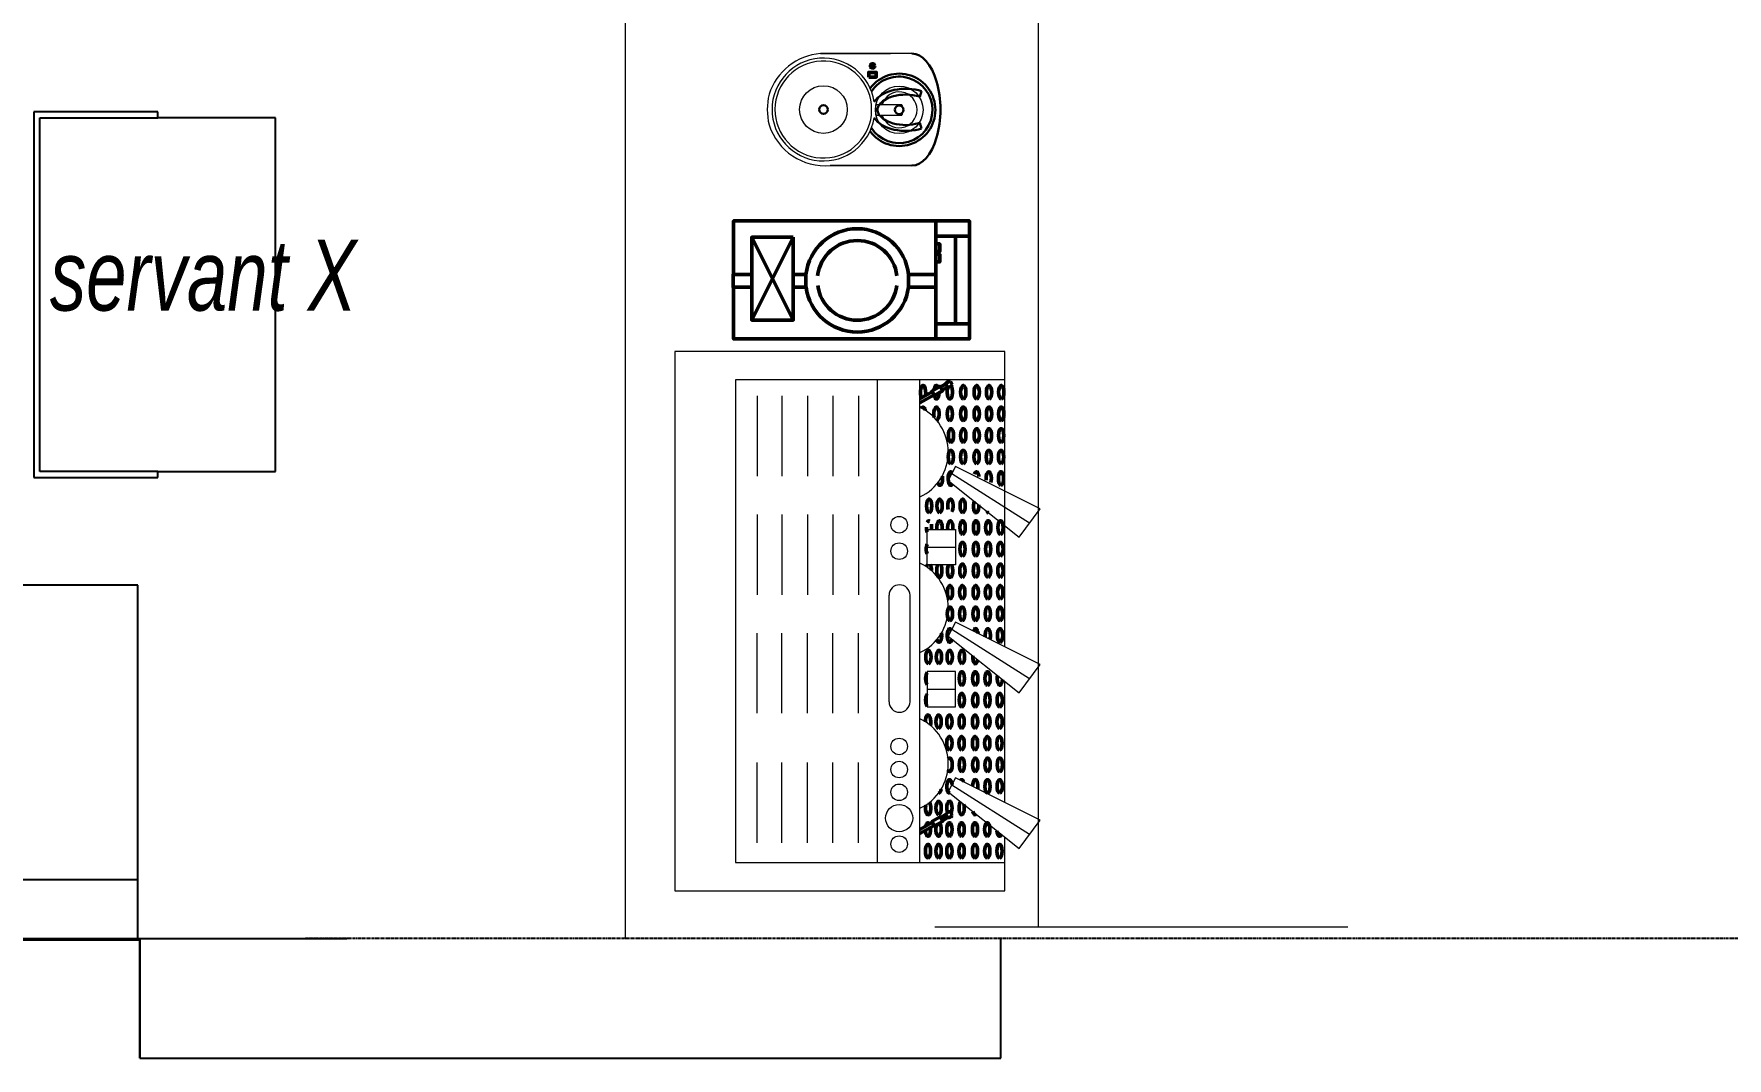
# Model space of a CAD drawing. Header units: inches. Extents: x 33469 to 138684, y -86444 to -29699.
# Drawn here: x 79953.8 to 80241, y -41973.5 to -41799.7 of the extents above; entities that cross this region are included whole.
import ezdxf

# ---------------------------------------------------------------- set-up
doc = ezdxf.new("R2010")
doc.units = ezdxf.units.IN
doc.header["$MEASUREMENT"] = 0
doc.linetypes.add('CENTER2', pattern=[0.7, 0.5, -0.1, 0, -0.1])
doc.layers.get('0').update_dxf_attribs({"lineweight": 9})
for name, color, linetype, lineweight in [('-DWG_ANA', 7, 'Continuous', 50), ('BAHÇEKOY XREF$0$0ZG - GOR-ORTA', 251, 'Continuous', 30), ('CİHAZ', 7, 'Continuous', 15), ('Layer4', 200, 'Continuous', 9)]:
    doc.layers.add(name, color=color, linetype=linetype, lineweight=lineweight)
for name, color, linetype in [('0-CSX-CXS', 14, 'CENTER2'), ('dg_tefris', 22, 'Continuous'), ('dg_yazi', 41, 'Continuous'), ('±0.00 kotu planı_geometri$0$2-SPS-IBW', 5, 'Continuous'), ('±0.00 kotu planı_geometri$0$2-SPS-RCN', 2, 'Continuous')]:
    doc.layers.add(name, color=color, linetype=linetype)
doc.styles.add('idea_biggg', font='swisscl.ttf', dxfattribs={"height": 12})

# ---------------------------------------------------------------- blocks, each defined once
blk = doc.blocks.new('F66')
at = {"layer": '-DWG_ANA', "color": 3}
blk.add_lwpolyline([(28417.33, 14735.62), (28418.11, 14735.62), (28418.11, 14734.35), (28417.33, 14734.35)], close=True, dxfattribs=at)
blk.add_circle((28419.21, 14734.98), 0.368, dxfattribs=at)
at = {"layer": 'BAHÇEKOY XREF$0$0ZG - GOR-ORTA', "color": 1, "linetype": 'Continuous'}
for p, q in [((28408.61, 14726.66), (28409.56, 14726.97)), ((28413.98, 14726.97), (28414.93, 14726.66))]:
    blk.add_line(p, q, dxfattribs=at)
at = {"layer": 'BAHÇEKOY XREF$0$0ZG - GOR-ORTA', "linetype": 'Continuous'}
for centre in [(28411.82, 14743.32), (28411.77, 14730.47)]:
    blk.add_circle(centre, 0.741, dxfattribs=at)
at = {"layer": 'BAHÇEKOY XREF$0$0ZG - GOR-ORTA', "color": 6, "linetype": 'Continuous'}
for radius, start, end in [(6.14, 126.3249, 53.2008), (5.64, 123.2805, 56.2452)]:
    blk.add_arc((28411.77, 14730.47), radius, start, end, dxfattribs=at)
at = {"layer": 'BAHÇEKOY XREF$0$0ZG - GOR-ORTA', "color": 1, "linetype": 'Continuous'}
for start_param, end_param in [(3.531103, 5.199739), (1.083446, 2.746497)]:
    blk.add_ellipse((28411.77, 14729.37), major_axis=(0, -5.78), ratio=0.618796, start_param=start_param, end_param=end_param, dxfattribs=at)
at = {"layer": 'BAHÇEKOY XREF$0$0ZG - GOR-ORTA', "linetype": 'Continuous'}
blk.add_ellipse((28411.77, 14729.37), major_axis=(0, -5.78), ratio=0.618796, start_param=3.13431, end_param=3.141593, dxfattribs=at)
at = {"layer": 'BAHÇEKOY XREF$0$0ZG - GOR-ORTA', "color": 6, "linetype": 'Continuous'}
blk.add_ellipse((28411.82, 14728.3), major_axis=(-9.5, 0), ratio=0.507719, start_param=6.283185, end_param=9.424778, dxfattribs=at)
at = {"layer": 'BAHÇEKOY XREF$0$0ZG - GOR-ORTA', "color": 1, "linetype": 'Continuous'}
blk.add_open_spline([(28413.98, 14726.97), (28414.1, 14727.34), (28414.2, 14727.74), (28414.37, 14728.88), (28414.38, 14729.65), (28414.2, 14731.11), (28414.01, 14731.8), (28413.54, 14732.82), (28413.29, 14733.2), (28412.78, 14733.76), (28412.51, 14733.95), (28412.07, 14734.13), (28411.89, 14734.16), (28411.53, 14734.14), (28411.34, 14734.09), (28410.94, 14733.88), (28410.72, 14733.72), (28410.31, 14733.27), (28410.1, 14732.98), (28409.75, 14732.29), (28409.59, 14731.9), (28409.29, 14730.81), (28409.19, 14730.06), (28409.2, 14728.58), (28409.31, 14727.84), (28409.52, 14727.11), (28409.54, 14727.04), (28409.56, 14726.97)], degree=3, knots=[1.083446, 1.083446, 1.083446, 1.083446, 1.333187, 1.333187, 1.76755, 1.76755, 2.201912, 2.201912, 2.54775, 2.54775, 2.893588, 2.893588, 3.172942, 3.172942, 3.452296, 3.452296, 3.731649, 3.731649, 4.011003, 4.011003, 4.290357, 4.290357, 4.722011, 4.722011, 5.153665, 5.153665, 5.199739, 5.199739, 5.199739, 5.199739], dxfattribs=at)
at = {"layer": 'CİHAZ', "color": 6, "linetype": 'Continuous'}
for p, q in [((28402.32, 14731.95), (28402.32, 14742.17)), ((28421.32, 14743.82), (28421.32, 14731.95)), ((28402.32, 14728.3), (28402.32, 14731.95)), ((28421.32, 14728.3), (28421.32, 14731.95))]:
    blk.add_line(p, q, dxfattribs=at)
at = {"layer": 'CİHAZ', "linetype": 'Continuous'}
blk.add_line((28410.89, 14735.15), (28412.65, 14735.14), dxfattribs=at)
at = {"layer": 'CİHAZ', "color": 6, "linetype": 'Continuous'}
for points in [[(28402.32, 14742.17), (28402.32, 14728.3)], [(28421.32, 14728.3), (28421.32, 14743.82)]]:
    blk.add_lwpolyline(points, dxfattribs=at)
at = {"layer": 'CİHAZ', "color": 4, "linetype": 'Continuous'}
for points in [[(28410.83, 14730.07), (28410.83, 14734.36)], [(28412.7, 14734.35), (28412.7, 14730.06)], [(28411.78, 14729.75), (28411.76, 14729.75)]]:
    blk.add_lwpolyline(points, dxfattribs=at)
for centre in [(28411.82, 14743.32), (28411.77, 14730.47)]:
    blk.add_circle(centre, 4.04, dxfattribs=at)
at = {"layer": 'CİHAZ', "color": 6, "linetype": 'Continuous'}
for centre, radius, start, end in [((28412.29, 14743), 10.01, 107.8845, 184.7185), ((28411.82, 14742.37), 10.48, 75.6349, 104.3651), ((28411.34, 14743), 10.01, 4.7185, 72.1155)]:
    blk.add_arc(centre, radius, start, end, dxfattribs=at)
at = {"layer": 'CİHAZ', "linetype": 'Continuous'}
for radius, start, end in [(8.72, 278.7668, 260.7159), (8.22, 275.7894, 263.4949)]:
    blk.add_arc((28411.82, 14743.32), radius, start, end, dxfattribs=at)
at = {"layer": 'CİHAZ', "color": 4, "linetype": 'Continuous'}
for centre, radius, start, end in [((28411.77, 14730.47), 3.04, 107.9102, 72.1276), ((28411.75, 14731.58), 2.93, 71.0381, 108.2463), ((28411.77, 14731.29), 1.54, 232.4897, 306.8299)]:
    blk.add_arc(centre, radius, start, end, dxfattribs=at)
blk = doc.blocks.new('0581')
at = {"color": 131}
for p, q in [((8685.68, 3761.95), (8687.79, 3761.93)), ((8679.33, 3742.39), (8693.4, 3735.36)), ((8679.33, 3735.36), (8693.4, 3742.39)), ((8685.68, 3744.55), (8687.79, 3744.55))]:
    blk.add_line(p, q, dxfattribs=at)
at = {"color": 1}
for points in [[(8680.47, 3766.6), (8681.76, 3766.6), (8681.76, 3767.23), (8680.47, 3767.23)], [(8682.22, 3766.6), (8683.51, 3766.6), (8683.51, 3767.23), (8682.22, 3767.23)]]:
    blk.add_lwpolyline(points, close=True, dxfattribs=at)
at = {"color": 131}
blk.add_lwpolyline([(8679.33, 3742.39), (8693.4, 3742.39), (8693.4, 3735.36), (8679.33, 3735.36)], close=True, dxfattribs=at)
at = {"layer": 'CİHAZ', "lineweight": -2}
for p, q in [((8679.13, 3766.6), (8679.13, 3772.28)), ((8694.02, 3766.6), (8694.02, 3772.28)), ((8694.02, 3769.9), (8679.13, 3769.9)), ((8685.68, 3766.6), (8676.57, 3766.6)), ((8696.57, 3766.6), (8687.79, 3766.6))]:
    blk.add_line(p, q, dxfattribs=at)
at = {"layer": 'CİHAZ', "color": 6, "lineweight": -2}
blk.add_lwpolyline([(8687.79, 3732.28), (8696.57, 3732.28), (8696.57, 3772.28), (8676.57, 3772.28), (8676.57, 3732.28), (8685.68, 3732.28)], dxfattribs=at)
at = {"layer": 'CİHAZ', "color": 1, "lineweight": -2}
for points in [[(8685.68, 3761.95), (8685.68, 3766.6), (8687.79, 3766.6), (8687.79, 3761.93)], [(8685.68, 3742.39), (8685.68, 3744.55)], [(8687.79, 3744.57), (8687.79, 3742.39)], [(8687.79, 3735.36), (8687.79, 3732.2), (8685.68, 3732.2), (8685.68, 3735.36)]]:
    blk.add_lwpolyline(points, dxfattribs=at)
at = {"layer": 'CİHAZ', "color": 4, "lineweight": -2}
for radius, start, end in [(8.76, 96.3866, 263.6134), (6.76, 96.3866, 263.6134), (6.76, 277.4601, 82.5399), (8.76, 277.4601, 82.5399)]:
    blk.add_arc((8686.65, 3753.25), radius, start, end, dxfattribs=at)
blk = doc.blocks.new('d13')
at = {"layer": '-DWG_ANA', "color": 4}
for p, q in [((8923.69, 3640.85), (8925.06, 3638.46)), ((8924.38, 3640.85), (8925.58, 3638.76)), ((8996.71, 3640.85), (8998.08, 3638.46)), ((8997.4, 3640.85), (8998.6, 3638.76)), ((8925.86, 3637.08), (8926.39, 3636.16)), ((8926.38, 3637.38), (8926.92, 3636.44)), ((8926.39, 3636.16), (8926.92, 3636.44)), ((8998.88, 3637.08), (8999.41, 3636.16)), ((8999.4, 3637.38), (8999.94, 3636.44)), ((8999.41, 3636.16), (8999.94, 3636.44)), ((8926.81, 3635.39), (8927.36, 3635.69)), ((8999.83, 3635.39), (9000.38, 3635.69))]:
    blk.add_line(p, q, dxfattribs=at)
for points in [[(8924.97, 3638.41), (8925.71, 3638.83), (8926.5, 3637.45), (8925.76, 3637.03)], [(8997.99, 3638.41), (8998.73, 3638.83), (8999.52, 3637.45), (8998.78, 3637.03)]]:
    blk.add_lwpolyline(points, close=True, dxfattribs=at)
at = {"layer": '-DWG_ANA', "color": 154}
for centre in [(8920.71, 3639.49), (8953.63, 3639.42), (8979.25, 3639.3), (8920.71, 3637.7), (8920.71, 3635.87), (8924.37, 3635.87), (8928.03, 3637.69), (8939, 3635.87), (8942.66, 3637.69), (8942.66, 3635.86), (8953.63, 3637.64), (8953.63, 3635.81), (8960.95, 3635.77), (8964.61, 3635.76), (8979.25, 3637.52), (8987.55, 3635.61), (8991.21, 3635.59), (8994.87, 3635.78), (8920.71, 3633.8), (8924.37, 3633.8), (8935.35, 3633.75), (8939, 3633.8), (8942.66, 3633.78), (8946.32, 3633.76), (8949.98, 3633.75), (8953.63, 3633.73), (8960.95, 3633.7), (8964.61, 3633.68), (8968.27, 3633.66), (8971.93, 3633.64), (8975.59, 3633.63), (8979.25, 3633.61), (8987.55, 3633.53), (8991.21, 3633.51), (8994.87, 3633.5), (8998.53, 3633.5), (8920.71, 3631.52), (8924.37, 3631.52), (8935.35, 3631.47), (8939, 3631.52), (8942.66, 3631.5), (8946.32, 3631.48), (8949.98, 3631.47), (8960.95, 3631.42), (8964.61, 3631.4), (8968.27, 3631.38), (8971.93, 3631.37), (8975.59, 3631.35), (8987.55, 3631.25), (8991.21, 3631.23), (8994.87, 3631.22), (8998.53, 3631.22), (8920.71, 3629.44), (8920.71, 3627.36), (8924.37, 3629.44), (8931.69, 3629.4), (8931.69, 3627.32), (8935.35, 3629.39), (8935.35, 3627.31), (8939, 3629.44), (8939, 3627.36), (8942.66, 3629.42), (8942.66, 3627.34), (8946.32, 3629.4), (8946.32, 3627.32), (8949.98, 3629.39), (8957.29, 3627.27), (8960.95, 3629.34), (8960.95, 3627.26), (8964.61, 3629.32), (8964.61, 3627.24), (8968.27, 3629.3), (8968.27, 3627.22), (8971.93, 3629.29), (8971.93, 3627.21), (8975.59, 3629.27), (8975.59, 3627.19), (8983.89, 3627.11), (8987.55, 3629.17), (8987.55, 3627.09), (8991.21, 3629.15), (8991.21, 3627.08), (8994.87, 3629.14), (8994.87, 3627.06), (8998.53, 3629.14), (8998.53, 3627.06)]:
    blk.add_ellipse(centre, major_axis=(-1.15, 0), ratio=0.392171, dxfattribs=at)
for centre, start_param, end_param in [((8924.37, 3639.49), 4.847042, 8.163408), ((8924.37, 3639.49), 2.537237, 4.190029), ((8928.03, 3639.47), 4.273061, 8.842926), ((8942.66, 3639.47), 0.999887, 4.726014), ((8946.32, 3639.45), 3.587204, 5.837574), ((8949.98, 3639.44), 3.62835, 5.796427), ((8968.27, 3639.35), 1.573441, 2.601982), ((8968.27, 3639.35), 3.681203, 4.120275), ((8971.93, 3639.34), 3.905445, 5.519333), ((8975.59, 3639.32), 4.657316, 5.467112), ((8975.59, 3639.32), 1.272862, 2.069949), ((8975.59, 3639.32), 2.83567, 3.891596), ((8994.87, 3640.33), 2.112417, 3.72767), ((8998.53, 3640.33), 1.008162, 5.719104), ((8924.37, 3637.7), 3.917804, 9.092647), ((8928.03, 3635.86), 0.687024, 5.485915), ((8931.69, 3635.84), 1.788069, 6.413633), ((8931.69, 3637.67), 6.198738, 7.422648), ((8935.35, 3635.82), 5.574488, 10.025023), ((8957.29, 3637.62), 5.359797, 8.226292), ((8957.29, 3635.79), 2.500411, 7.268455), ((8968.27, 3637.57), 3.681203, 8.885168), ((8968.27, 3635.74), 3.681203, 8.885168), ((8975.59, 3637.54), 1.272862, 5.010323), ((8975.59, 3635.71), 1.272862, 5.010323), ((8979.25, 3635.69), 0.55016, 5.279632), ((8983.89, 3637.46), 5.359797, 8.226292), ((8983.89, 3635.63), 2.598489, 6.965584), ((8994.87, 3638.06), 0.149583, 5.311703), ((8998.53, 3638.06), 5.092926, 7.78233), ((8998.53, 3635.78), 3.849768, 9.00194), ((8998.53, 3638.06), 8.656379, 10.637257), ((8928.03, 3633.78), 3.535198, 8.423151), ((8931.69, 3633.76), 2.302716, 3.593212), ((8928.03, 3631.5), 5.259992, 6.698356), ((8931.69, 3631.48), 1.198948, 4.696981), ((8953.63, 3631.45), 4.53145, 7.426899), ((8957.29, 3631.43), 1.880865, 4.015063), ((8979.25, 3631.33), 3.940619, 8.01773), ((8983.89, 3631.27), 1.880865, 4.015063), ((8924.37, 3627.36), 4.890308, 7.068041), ((8949.98, 3627.31), 4.242074, 7.716275), ((8957.29, 3629.35), 0.957214, 4.938714), ((8979.25, 3629.25), 5.614632, 6.343717), ((8983.89, 3629.19), 0.957214, 4.938714)]:
    blk.add_ellipse(centre, major_axis=(-1.15, 0), ratio=0.392171, start_param=start_param, end_param=end_param, dxfattribs=at)
at = {"layer": '-DWG_ANA', "color": 4}
for centre, start_param, end_param in [((8926.87, 3635.91), 6.983297, 8.602767), ((8926.87, 3635.91), 3.902703, 5.504119), ((8999.89, 3635.91), 6.983297, 8.602767), ((8999.89, 3635.91), 3.902703, 5.504119)]:
    blk.add_ellipse(centre, major_axis=(-0.313, 0.522), ratio=0.732222, start_param=start_param, end_param=end_param, dxfattribs=at)
at = {"layer": 'CİHAZ', "color": 4}
for p, q in [((9005.46, 3682.45), (8913.96, 3682.45)), ((8913.96, 3682.45), (8913.96, 3640.85)), ((9005.46, 3640.85), (9005.46, 3682.45)), ((9000.66, 3672.15), (8918.76, 3672.15)), ((8918.76, 3672.15), (8918.76, 3626.45)), ((9000.66, 3626.45), (9000.66, 3672.15)), ((8918.76, 3648.03), (9000.66, 3648.03)), ((8913.96, 3640.85), (8913.96, 3626.45)), ((8918.76, 3640.85), (9000.66, 3640.85)), ((8951.16, 3639.65), (8945.16, 3639.65)), ((8945.16, 3639.65), (8945.16, 3634.85)), ((8948.16, 3639.65), (8948.16, 3634.85)), ((8951.16, 3634.85), (8951.16, 3639.65)), ((8969.26, 3639.65), (8975.26, 3639.65)), ((8969.26, 3634.85), (8969.26, 3639.65)), ((8972.26, 3639.65), (8972.26, 3634.85)), ((8975.26, 3639.65), (8975.26, 3634.85)), ((9005.46, 3626.45), (9005.46, 3640.85)), ((8930.76, 3636.05), (8921.16, 3624.05)), ((8933.16, 3634.85), (8930.76, 3636.05)), ((8957.16, 3636.05), (8947.56, 3624.05)), ((8959.56, 3634.85), (8957.16, 3636.05)), ((8983.56, 3636.05), (8973.96, 3624.05)), ((8985.96, 3634.85), (8983.56, 3636.05)), ((8931.96, 3635.45), (8923.56, 3622.25)), ((8925.96, 3620.45), (8933.16, 3634.85)), ((8945.16, 3634.85), (8951.16, 3634.85)), ((8958.36, 3635.45), (8949.96, 3622.25)), ((8952.36, 3620.45), (8959.56, 3634.85)), ((8975.26, 3634.85), (8969.26, 3634.85)), ((8984.76, 3635.45), (8976.36, 3622.25)), ((8978.76, 3620.45), (8985.96, 3634.85)), ((8913.96, 3626.45), (8923.08, 3626.45)), ((8928.96, 3626.45), (8949.48, 3626.45)), ((8955.36, 3626.45), (9005.46, 3626.45)), ((8921.16, 3624.05), (8925.96, 3620.45)), ((8947.56, 3624.05), (8952.36, 3620.45)), ((8973.96, 3624.05), (8978.76, 3620.45))]:
    blk.add_line(p, q, dxfattribs=at)
at = {"layer": 'CİHAZ', "color": 202}
for p, q in [((8922.13, 3668.45), (8935.73, 3668.45)), ((8944.09, 3668.45), (8957.69, 3668.45)), ((8977.8, 3668.45), (8964.2, 3668.45)), ((8997.91, 3668.45), (8984.31, 3668.45)), ((8922.13, 3664.27), (8935.73, 3664.27)), ((8944.09, 3664.27), (8957.69, 3664.27)), ((8977.8, 3664.27), (8964.2, 3664.27)), ((8997.91, 3664.27), (8984.31, 3664.27)), ((8922.13, 3659.94), (8935.73, 3659.94)), ((8944.09, 3659.94), (8957.69, 3659.94)), ((8977.8, 3659.94), (8964.2, 3659.94)), ((8997.91, 3659.94), (8984.31, 3659.94)), ((8922.13, 3655.61), (8935.73, 3655.61)), ((8944.09, 3655.61), (8957.69, 3655.61)), ((8977.8, 3655.61), (8964.2, 3655.61)), ((8997.91, 3655.61), (8984.31, 3655.61)), ((8922.13, 3651.28), (8935.73, 3651.28)), ((8944.09, 3651.28), (8957.69, 3651.28)), ((8977.8, 3651.28), (8964.2, 3651.28)), ((8997.91, 3651.28), (8984.31, 3651.28))]:
    blk.add_line(p, q, dxfattribs=at)
for points in [[(8946.04, 3646.1), (8964.09, 3646.1)], [(8964.09, 3642.55), (8946.04, 3642.55)]]:
    blk.add_lwpolyline(points, dxfattribs=at)
for centre, radius in [((8921.9, 3644.38), 1.4), ((8926.3, 3644.38), 2.3), ((8930.69, 3644.38), 1.4), ((8934.54, 3644.38), 1.4), ((8938.46, 3644.38), 1.4), ((8971.58, 3644.38), 1.4), ((8976.06, 3644.38), 1.4)]:
    blk.add_circle(centre, radius, dxfattribs=at)
for centre, start, end in [((8946.04, 3644.32), 90, 270), ((8964.09, 3644.32), 270, 90)]:
    blk.add_arc(centre, 1.78, start, end, dxfattribs=at)
at = {"layer": 'CİHAZ', "color": 4}
for centre in [(8935.56, 3644.45), (8961.96, 3644.45), (8988.36, 3644.45)]:
    blk.add_arc(centre, 8.4, 205.3769, 334.6231, dxfattribs=at)

msp = doc.modelspace()

# ---------------------------------------------------------------- linework, layer by layer
at = {"layer": '0-CSX-CXS', "color": 1, "lineweight": -3}
msp.add_line((80330.789, -41953.145, 0), (78654.778, -41953.374, 0), dxfattribs=at)
at = {"layer": 'dg_tefris'}
for p, q in [((79974.812, -41812.961, 0), (79953.812, -41812.961, 0)), ((79953.812, -41812.961, 0), (79953.812, -41874.961, 0)), ((79974.812, -41812.961, 0), (79953.812, -41812.961, 0)), ((79953.812, -41812.961, 0), (79953.812, -41874.961, 0)), ((79974.812, -41813.961, 0), (79974.812, -41812.961, 0)), ((79974.812, -41813.961, 0), (79974.812, -41812.961, 0)), ((79954.812, -41873.961, 0), (79954.812, -41813.961, 0)), ((79954.812, -41813.961, 0), (79974.812, -41813.961, 0)), ((79954.812, -41873.961, 0), (79954.812, -41813.961, 0)), ((79954.812, -41813.961, 0), (79974.812, -41813.961, 0)), ((79994.812, -41813.961, 0), (79974.812, -41813.961, 0)), ((79994.812, -41813.961, 0), (79974.812, -41813.961, 0)), ((79994.812, -41873.961, 0), (79994.812, -41813.961, 0)), ((79994.812, -41873.961, 0), (79994.812, -41813.961, 0)), ((79953.812, -41874.961, 0), (79974.812, -41874.961, 0)), ((79953.812, -41874.961, 0), (79974.812, -41874.961, 0)), ((79974.812, -41873.961, 0), (79954.812, -41873.961, 0)), ((79974.812, -41873.961, 0), (79954.812, -41873.961, 0)), ((79974.812, -41874.961, 0), (79974.812, -41873.961, 0)), ((79974.812, -41873.961, 0), (79994.812, -41873.961, 0)), ((79974.812, -41874.961, 0), (79974.812, -41873.961, 0)), ((79974.812, -41873.961, 0), (79994.812, -41873.961, 0)), ((79971.471, -41893.225, 0), (79512.788, -41893.225, 0)), ((79971.471, -41953.225, 0), (79971.471, -41893.225, 0)), ((79971.471, -41943.225, 0), (79512.788, -41943.225, 0)), ((80006.876, -41953.225, 0), (79486.876, -41953.225, 0))]:
    msp.add_line(p, q, dxfattribs=at)
at = {"layer": 'Layer4', "linetype": 'ByBlock', "ltscale": 3}
for p, q in [((80054.142, -41953.183, -0.186), (80054.142, -41524.711, -0.186)), ((80124.15, -41562.5, -0.186), (80124.15, -41951.167, -0.186)), ((80106.642, -41951.167, -0.186), (80176.65, -41951.167, -0.186))]:
    msp.add_line(p, q, dxfattribs=at)
at = {"layer": '±0.00 kotu planı_geometri$0$2-SPS-IBW', "color": 1}
for p, q in [((79971.808, -41953.447, 0), (79341.813, -41953.533, 0)), ((79971.81, -41973.45, 0), (79971.808, -41953.447, 0))]:
    msp.add_line(p, q, dxfattribs=at)
at = {"layer": '±0.00 kotu planı_geometri$0$2-SPS-RCN', "color": 1}
for p, q in [((79971.809, -41953.194, 0), (79971.811, -41973.451, 0)), ((80117.821, -41973.439, 0), (80117.82, -41953.174, 0)), ((79971.811, -41973.451, 0), (80117.821, -41973.439, 0))]:
    msp.add_line(p, q, dxfattribs=at)

# ---------------------------------------------------------------- block references
at = {"layer": '-DWG_ANA', "color": 0}
for name, p, rotation in [('0581', (76340.214, -33154.894, -0.186), 270), ('d13', (83744.949, -50859.052, -0.186), 90)]:
    msp.add_blockref(name, p, dxfattribs=dict(at, rotation=rotation))
at = {"layer": 'BAHÇEKOY XREF$0$0ZG - GOR-ORTA', "linetype": 'Continuous', "rotation": 90}
msp.add_blockref('F66', (94831.043, -70224.395, -0.186), dxfattribs=at)

# ---------------------------------------------------------------- texts
at = {"layer": 'dg_yazi', "insert": (79956.533, -41834.67, 0), "char_height": 12, "width": 124.91336, "attachment_point": 1, "style": 'idea_biggg'}
for s in ['{\\fSwis721 LtCn BT|b0|i1|c0|p34;servant X}', '{\\fSwis721 LtCn BT|b0|i1|c0|p34;servant}']:
    msp.add_mtext(s, dxfattribs=at)

doc.saveas('drawing.dxf')
